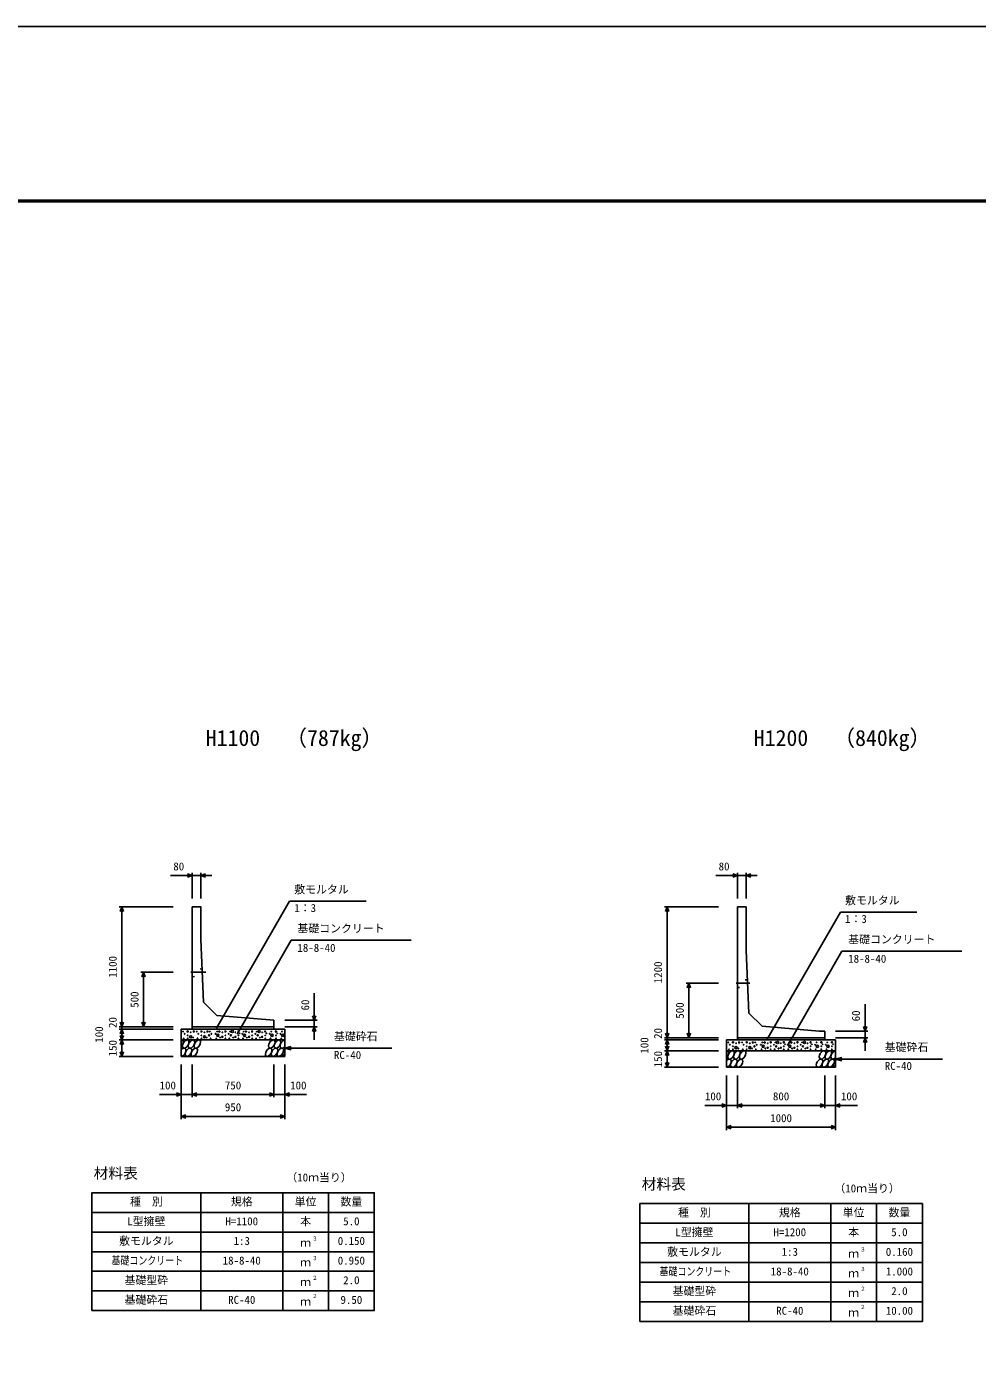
# Model space of a CAD drawing. Units: millimetres, scale not verified. Extents: x -67200 to 67200, y -23760 to 23760.
# Drawn here: x 39245 to 47963, y 11557 to 23760 of the extents above; entities that cross this region are included whole.
import ezdxf
from ezdxf.enums import TextEntityAlignment as Align

# ---------------------------------------------------------------- set-up
doc = ezdxf.new("R2010")
doc.units = ezdxf.units.MM
doc.header["$LTSCALE"] = 80
doc.linetypes.add('CHAIN1', pattern=[8, 5, -1, 1, -1])
doc.linetypes.add('DOTTED', pattern=[1.75, 0.25, -1.5])
for name, color, linetype, lineweight in [('0-0_CENTER', 7, 'CHAIN1', 25), ('0-1_DIM', 7, 'Continuous', 25), ('0-2_Defpoints', 5, 'Continuous', 25), ('0-3_HATCH', 6, 'Continuous', 25), ('0-4_HYO', 3, 'Continuous', 25), ('0-5_HYO2', 4, 'Continuous', 25), ('0-6_OUTLINE', 1, 'Continuous', 25), ('0-7_OUTLINE2', 4, 'DOTTED', 25), ('0-8_TXT', 7, 'Continuous', 25), ('0-9_WAKU', 3, 'Continuous', 25)]:
    doc.layers.add(name, color=color, linetype=linetype, lineweight=lineweight)
doc.styles.add('ＭＳ ゴシック', font='')
doc.styles.get('ＭＳ ゴシック').set_extended_font_data('MS Gothic')

msp = doc.modelspace()

# ---------------------------------------------------------------- linework, layer by layer
at = {"layer": '0-0_CENTER'}
for p, q in [((40750.21, 15094.21), (40886.8, 15094.21)), ((45750.22, 14994.21), (45876.84, 14994.21))]:
    msp.add_line(p, q, dxfattribs=at)
at = {"layer": '0-1_DIM'}
for p, q in [((40763.75, 16006.1), (40763.75, 15769.21)), ((40843.75, 16006.1), (40843.75, 15769.21)), ((45764.11, 16006.1), (45764.11, 15769.21)), ((45844.11, 16006.1), (45844.11, 15769.21)), ((40564.21, 15981.1), (40763.75, 15981.1)), ((40843.75, 15981.1), (40763.75, 15981.1)), ((40843.75, 15981.1), (40943.75, 15981.1)), ((45564.56, 15981.1), (45764.11, 15981.1)), ((45844.11, 15981.1), (45764.11, 15981.1)), ((45844.11, 15981.1), (45944.11, 15981.1)), ((40985.18, 14582.31), (41656.45, 15744.99)), ((42358.87, 15744.99), (41656.45, 15744.99)), ((40093.04, 15694.21), (40588.04, 15694.21)), ((40118.04, 14594.21), (40118.04, 15694.21)), ((45093.39, 15694.21), (45588.39, 15694.21)), ((45118.39, 14494.21), (45118.39, 15694.21)), ((46035.54, 14482.31), (46706.81, 15644.99)), ((47409.22, 15644.99), (46706.81, 15644.99)), ((41174.66, 14527.92), (41670.93, 15387.48)), ((42770.47, 15387.48), (41670.93, 15387.48)), ((46225.02, 14427.92), (46721.29, 15287.48)), ((47820.83, 15287.48), (46721.29, 15287.48)), ((40293.04, 15094.21), (40588.04, 15094.21)), ((40318.04, 15094.21), (40318.04, 14594.21)), ((41883.04, 14654.21), (41883.04, 14901.9)), ((45293.39, 14994.21), (45588.39, 14994.21)), ((45318.39, 14994.21), (45318.39, 14494.21)), ((46933.39, 14554.21), (46933.39, 14801.9)), ((41908.04, 14654.21), (41613.04, 14654.21)), ((41883.04, 14654.21), (41883.04, 14594.21)), ((40093.04, 14594.21), (40588.04, 14594.21)), ((40093.04, 14574.21), (40588.04, 14574.21)), ((40118.04, 14594.21), (40118.04, 14574.21)), ((40118.04, 14574.21), (40118.04, 14474.21)), ((41908.04, 14594.21), (41613.04, 14594.21)), ((41883.04, 14474.21), (41883.04, 14594.21)), ((46958.39, 14554.21), (46663.39, 14554.21)), ((46933.39, 14554.21), (46933.39, 14494.21)), ((40093.04, 14474.21), (40588.04, 14474.21)), ((40118.04, 14474.21), (40118.04, 14324.21)), ((41613.04, 14399.21), (41670.99, 14414.74)), ((45093.39, 14494.21), (45588.39, 14494.21)), ((45093.39, 14474.21), (45588.39, 14474.21)), ((45118.39, 14494.21), (45118.39, 14474.21)), ((45118.39, 14474.21), (45118.39, 14374.21)), ((46958.39, 14494.21), (46663.39, 14494.21)), ((46933.39, 14374.21), (46933.39, 14494.21)), ((40093.04, 14324.21), (40588.04, 14324.21)), ((42593.36, 14399.21), (41613.04, 14399.21)), ((41613.04, 14399.21), (41670.99, 14383.68)), ((45093.39, 14374.21), (45588.39, 14374.21)), ((45118.39, 14374.21), (45118.39, 14224.21)), ((46663.39, 14299.21), (46721.35, 14314.74)), ((47643.71, 14299.21), (46663.39, 14299.21)), ((46663.39, 14299.21), (46721.35, 14283.68)), ((40663.04, 13749.21), (40663.04, 14249.21)), ((40763.04, 13949.21), (40763.04, 14249.21)), ((41513.04, 13949.21), (41513.04, 14249.21)), ((41513.04, 13949.21), (41513.04, 14249.21)), ((41613.04, 13749.21), (41613.04, 14249.21)), ((45093.39, 14224.21), (45588.39, 14224.21)), ((45663.39, 13649.21), (45663.39, 14149.21)), ((45763.39, 13849.21), (45763.39, 14149.21)), ((46563.39, 13849.21), (46563.39, 14149.21)), ((46563.39, 13849.21), (46563.39, 14149.21)), ((46663.39, 13649.21), (46663.39, 14149.21)), ((40463.49, 13974.21), (40663.04, 13974.21)), ((40763.04, 13974.21), (40663.04, 13974.21)), ((41513.04, 13974.21), (40763.04, 13974.21)), ((41613.04, 13974.21), (41513.04, 13974.21)), ((41812.58, 13974.21), (41613.04, 13974.21)), ((45463.85, 13874.21), (45663.39, 13874.21)), ((45763.39, 13874.21), (45663.39, 13874.21)), ((46563.39, 13874.21), (45763.39, 13874.21)), ((46663.39, 13874.21), (46563.39, 13874.21)), ((46862.94, 13874.21), (46663.39, 13874.21)), ((41613.04, 13774.21), (40663.04, 13774.21)), ((46663.39, 13674.21), (45663.39, 13674.21))]:
    msp.add_line(p, q, dxfattribs=at)
for points in [[(40721.46, 15996.49), (40763.75, 15981.1), (40721.46, 15965.71)], [(40886.04, 15996.49), (40843.75, 15981.1), (40886.04, 15965.71)], [(45721.82, 15996.49), (45764.11, 15981.1), (45721.82, 15965.71)], [(45886.39, 15996.49), (45844.11, 15981.1), (45886.39, 15965.71)], [(40133.43, 15651.92), (40118.04, 15694.21), (40102.64, 15651.92)], [(45133.78, 15651.92), (45118.39, 15694.21), (45103, 15651.92)], [(40333.43, 15051.92), (40318.04, 15094.21), (40302.64, 15051.92)], [(45333.78, 14951.92), (45318.39, 14994.21), (45303, 14951.92)], [(41867.64, 14696.49), (41883.04, 14654.21), (41898.43, 14696.49)], [(40133.43, 14636.49), (40118.04, 14594.21), (40102.64, 14636.49)], [(40133.43, 14531.92), (40118.04, 14574.21), (40102.64, 14531.92)], [(40333.43, 14636.49), (40318.04, 14594.21), (40302.64, 14636.49)], [(41867.64, 14551.92), (41883.04, 14594.21), (41898.43, 14551.92)], [(45133.78, 14536.49), (45118.39, 14494.21), (45103, 14536.49)], [(45333.78, 14536.49), (45318.39, 14494.21), (45303, 14536.49)], [(46918, 14596.49), (46933.39, 14554.21), (46948.78, 14596.49)], [(40133.43, 14516.49), (40118.04, 14474.21), (40102.64, 14516.49)], [(40133.43, 14431.92), (40118.04, 14474.21), (40102.64, 14431.92)], [(45133.78, 14431.92), (45118.39, 14474.21), (45103, 14431.92)], [(45133.78, 14416.49), (45118.39, 14374.21), (45103, 14416.49)], [(46918, 14451.92), (46933.39, 14494.21), (46948.78, 14451.92)], [(40133.43, 14366.49), (40118.04, 14324.21), (40102.64, 14366.49)], [(45133.78, 14331.92), (45118.39, 14374.21), (45103, 14331.92)], [(45133.78, 14266.49), (45118.39, 14224.21), (45103, 14266.49)], [(40620.75, 13989.6), (40663.04, 13974.21), (40620.75, 13958.82)], [(40805.32, 13989.6), (40763.04, 13974.21), (40805.32, 13958.82)], [(41470.75, 13989.6), (41513.04, 13974.21), (41470.75, 13958.82)], [(41655.32, 13989.6), (41613.04, 13974.21), (41655.32, 13958.82)], [(45621.11, 13889.6), (45663.39, 13874.21), (45621.11, 13858.82)], [(45805.68, 13889.6), (45763.39, 13874.21), (45805.68, 13858.82)], [(46521.11, 13889.6), (46563.39, 13874.21), (46521.11, 13858.82)], [(46705.68, 13889.6), (46663.39, 13874.21), (46705.68, 13858.82)], [(40705.32, 13789.6), (40663.04, 13774.21), (40705.32, 13758.82)], [(41570.75, 13789.6), (41613.04, 13774.21), (41570.75, 13758.82)], [(45705.68, 13689.6), (45663.39, 13674.21), (45705.68, 13658.82)], [(46621.11, 13689.6), (46663.39, 13674.21), (46621.11, 13658.82)]]:
    msp.add_lwpolyline(points, dxfattribs=at)
at = {"layer": '0-2_Defpoints'}
msp.add_lwpolyline([(0, -23760), (67200, -23760), (67200, 23760), (0, 23760)], close=True, dxfattribs=at)
at = {"layer": '0-3_HATCH'}
for centre, radius in [((40679, 14551.38), 2.5), ((40693.02, 14530.37), 2.5), ((40721.9, 14552.26), 5), ((40749.94, 14544.38), 2.5), ((40777.97, 14551.38), 5), ((40805.11, 14551.38), 2.5), ((40819.13, 14530.37), 2.5), ((40848, 14552.26), 5), ((40876.04, 14544.38), 2.5), ((40904.08, 14551.38), 5), ((40925.11, 14551.38), 2.5), ((40939.13, 14530.37), 2.5), ((40976.94, 14530.37), 2.5), ((40997.97, 14516.37), 10), ((40990.96, 14551.38), 2.5), ((41011.99, 14551.38), 5), ((41040.03, 14544.38), 2.5), ((41068.07, 14552.26), 5), ((41096.94, 14530.37), 2.5), ((41110.96, 14551.38), 2.5), ((41131.99, 14551.38), 10), ((41160.03, 14544.38), 2.5), ((41188.07, 14552.26), 5), ((41199.41, 14534.69), 2.5), ((41222.17, 14530.37), 2.5), ((41243.2, 14516.37), 10), ((41236.19, 14551.38), 2.5), ((41257.22, 14551.38), 5), ((41285.25, 14544.38), 2.5), ((41313.29, 14552.26), 5), ((41342.17, 14530.37), 2.5), ((41356.19, 14551.38), 2.5), ((41377.22, 14551.38), 10), ((41405.25, 14544.38), 2.5), ((41433.29, 14552.26), 5), ((41444.63, 14534.69), 2.5), ((41474.09, 14530.37), 2.5), ((41495.12, 14516.37), 10), ((41488.11, 14551.38), 2.5), ((41531.73, 14552.26), 5), ((41543.07, 14534.69), 2.5), ((41572.53, 14530.37), 2.5), ((41593.56, 14516.37), 10), ((41586.55, 14551.38), 2.5), ((40686.01, 14488.35), 2.5), ((40721.9, 14516.37), 2.5), ((40721.9, 14488.35), 2.5), ((40749.94, 14503.23), 10), ((40770.96, 14496.23), 2.5), ((40812.12, 14488.35), 2.5), ((40848, 14516.37), 2.5), ((40848, 14488.35), 2.5), ((40876.04, 14503.23), 10), ((40897.07, 14496.23), 2.5), ((40918.1, 14516.37), 5), ((40932.12, 14488.35), 2.5), ((40983.95, 14488.35), 2.5), ((41019, 14496.23), 2.5), ((41040.03, 14503.23), 5), ((41068.07, 14516.37), 2.5), ((41068.07, 14488.35), 2.5), ((41103.95, 14488.35), 2.5), ((41117.97, 14516.37), 5), ((41139, 14496.23), 2.5), ((41160.03, 14503.23), 5), ((41188.07, 14516.37), 2.5), ((41188.07, 14488.35), 2.5), ((41229.18, 14488.35), 2.5), ((41264.23, 14496.23), 2.5), ((41285.25, 14503.23), 5), ((41313.29, 14516.37), 2.5), ((41313.29, 14488.35), 2.5), ((41349.18, 14488.35), 2.5), ((41363.2, 14516.37), 5), ((41384.23, 14496.23), 2.5), ((41405.25, 14503.23), 5), ((41433.29, 14516.37), 2.5), ((41433.29, 14488.35), 2.5), ((41481.1, 14488.35), 2.5), ((41531.73, 14516.37), 2.5), ((41531.73, 14488.35), 2.5), ((41579.54, 14488.35), 2.5), ((45679.36, 14451.38), 2.5), ((45693.38, 14430.37), 2.5), ((45722.25, 14452.26), 5), ((45722.25, 14416.37), 2.5), ((45750.29, 14403.23), 10), ((45750.29, 14444.38), 2.5), ((45778.33, 14451.38), 5), ((45805.47, 14451.38), 2.5), ((45819.48, 14430.37), 2.5), ((45848.36, 14452.26), 5), ((45848.36, 14416.37), 2.5), ((45876.4, 14403.23), 10), ((45876.4, 14444.38), 2.5), ((45904.43, 14451.38), 5), ((45918.45, 14416.37), 5), ((45925.47, 14451.38), 2.5), ((45939.48, 14430.37), 2.5), ((45977.3, 14430.37), 2.5), ((45998.33, 14416.37), 10), ((45991.32, 14451.38), 2.5), ((46012.35, 14451.38), 5), ((46040.39, 14403.23), 5), ((46040.39, 14444.38), 2.5), ((46068.43, 14452.26), 5), ((46068.43, 14416.37), 2.5), ((46097.3, 14430.37), 2.5), ((46111.32, 14451.38), 2.5), ((46118.33, 14416.37), 5), ((46132.35, 14451.38), 10), ((46160.39, 14403.23), 5), ((46160.39, 14444.38), 2.5), ((46188.43, 14452.26), 5), ((46188.43, 14416.37), 2.5), ((46199.77, 14434.69), 2.5), ((46222.53, 14430.37), 2.5), ((46243.56, 14416.37), 10), ((46236.54, 14451.38), 2.5), ((46257.58, 14451.38), 5), ((46285.61, 14403.23), 5), ((46285.61, 14444.38), 2.5), ((46313.65, 14452.26), 5), ((46313.65, 14416.37), 2.5), ((46342.53, 14430.37), 2.5), ((46356.54, 14451.38), 2.5), ((46363.56, 14416.37), 5), ((46377.58, 14451.38), 10), ((46405.61, 14403.23), 5), ((46405.61, 14444.38), 2.5), ((46433.65, 14452.26), 5), ((46433.65, 14416.37), 2.5), ((46444.99, 14434.69), 2.5), ((46474.45, 14430.37), 2.5), ((46495.48, 14416.37), 10), ((46488.47, 14451.38), 2.5), ((46532.09, 14452.26), 5), ((46532.09, 14416.37), 2.5), ((46543.43, 14434.69), 2.5), ((46572.89, 14430.37), 2.5), ((46593.92, 14416.37), 10), ((46586.91, 14451.38), 2.5), ((46629.08, 14452.26), 5), ((46629.08, 14416.37), 2.5), ((46640.42, 14434.69), 2.5), ((45686.37, 14388.35), 2.5), ((45722.25, 14388.35), 2.5), ((45771.32, 14396.23), 2.5), ((45812.47, 14388.35), 2.5), ((45848.36, 14388.35), 2.5), ((45897.43, 14396.23), 2.5), ((45932.47, 14388.35), 2.5), ((45984.31, 14388.35), 2.5), ((46019.36, 14396.23), 2.5), ((46068.43, 14388.35), 2.5), ((46104.31, 14388.35), 2.5), ((46139.36, 14396.23), 2.5), ((46188.43, 14388.35), 2.5), ((46229.54, 14388.35), 2.5), ((46264.58, 14396.23), 2.5), ((46313.65, 14388.35), 2.5), ((46349.54, 14388.35), 2.5), ((46384.58, 14396.23), 2.5), ((46433.65, 14388.35), 2.5), ((46481.46, 14388.35), 2.5), ((46532.09, 14388.35), 2.5), ((46579.9, 14388.35), 2.5), ((46629.08, 14388.35), 2.5)]:
    msp.add_circle(centre, radius, dxfattribs=at)
for centre, start_param, end_param in [((40650.67, 14436.7), 4.385593, 6.67454438), ((40675.99, 14361.71), 3.51114638, 7.548991), ((41599.18, 14436.7), 0.33577149, 4.44118059), ((41624.5, 14361.71), 1.2110787, 3.56587337), ((45651.03, 14336.7), 4.385593, 6.67454438), ((45676.35, 14261.71), 3.51114638, 7.548991), ((46649.53, 14336.7), 0.33577149, 4.44118059), ((46674.85, 14261.71), 1.2110787, 3.56587337)]:
    msp.add_ellipse(centre, major_axis=(21.81, 35.31), ratio=0.5792, start_param=start_param, end_param=end_param, dxfattribs=at)
for centre in [(40703.88, 14436.7), (40729.2, 14361.71), (40757.09, 14436.7), (40782.41, 14361.71), (40810.3, 14436.7), (41464.87, 14361.71), (41492.76, 14436.7), (41518.08, 14361.71), (41545.97, 14436.7), (41571.29, 14361.71), (45704.24, 14336.7), (45729.56, 14261.71), (45757.45, 14336.7), (45782.77, 14261.71), (45810.65, 14336.7), (46515.23, 14261.71), (46543.12, 14336.7), (46568.44, 14261.71), (46596.33, 14336.7), (46621.65, 14261.71)]:
    msp.add_ellipse(centre, major_axis=(21.81, 35.31), ratio=0.5792, dxfattribs=at)
at = {"layer": '0-4_HYO'}
for p, q in [((40843.04, 13074.21), (40843.04, 11994.21)), ((41593.04, 13074.21), (41593.04, 11994.21)), ((42013.04, 13074.21), (42013.04, 11994.21)), ((45868.39, 12974.21), (45868.39, 11894.21)), ((46618.39, 12974.21), (46618.39, 11894.21)), ((47038.39, 12974.21), (47038.39, 11894.21)), ((39843.04, 12894.21), (42433.04, 12894.21)), ((44868.39, 12794.21), (47458.39, 12794.21))]:
    msp.add_line(p, q, dxfattribs=at)
for points in [[(39843.04, 11994.21), (42433.04, 11994.21), (42433.04, 13074.21), (39843.04, 13074.21)], [(44868.39, 11894.21), (47458.39, 11894.21), (47458.39, 12974.21), (44868.39, 12974.21)]]:
    msp.add_lwpolyline(points, close=True, dxfattribs=at)
at = {"layer": '0-5_HYO2'}
for p, q in [((39843.04, 12714.21), (42433.04, 12714.21)), ((44868.39, 12614.21), (47458.39, 12614.21)), ((39843.04, 12534.21), (42433.04, 12534.21)), ((39843.04, 12354.21), (42433.04, 12354.21)), ((44868.39, 12434.21), (47458.39, 12434.21)), ((44868.39, 12254.21), (47458.39, 12254.21)), ((39843.04, 12174.21), (42433.04, 12174.21)), ((44868.39, 12074.21), (47458.39, 12074.21))]:
    msp.add_line(p, q, dxfattribs=at)
at = {"layer": '0-6_OUTLINE'}
for p, q in [((40763.04, 14574.21), (40763.04, 15694.21)), ((45763.39, 15694.21), (45843.39, 15694.21)), ((45763.39, 14474.21), (45763.39, 15694.21)), ((45843.39, 15694.21), (45843.39, 15294.21)), ((40843.04, 15394.21), (40868.04, 14819.21)), ((45843.39, 15294.21), (45868.39, 14719.21)), ((40988.04, 14699.21), (40868.04, 14819.21)), ((41513.04, 14654.21), (40988.04, 14699.21)), ((41513.04, 14654.21), (41513.04, 14574.21)), ((40763.04, 14594.21), (41513.04, 14594.21)), ((41613.04, 14574.21), (41613.04, 14324.21)), ((46563.39, 14554.21), (46513.39, 14554.21)), ((46563.39, 14554.21), (46563.39, 14474.21)), ((41613.04, 14474.21), (40663.04, 14474.21)), ((45763.39, 14494.21), (46563.39, 14494.21)), ((46663.39, 14474.21), (46663.39, 14224.21)), ((41613.04, 14324.21), (40663.04, 14324.21)), ((46663.39, 14374.21), (45663.39, 14374.21)), ((46663.39, 14224.21), (45663.39, 14224.21))]:
    msp.add_line(p, q, dxfattribs=at)
for points in [[(40763.04, 15694.21), (40843.04, 15694.21), (40843.04, 15394.21)], [(46513.39, 14554.21), (45988.39, 14599.21), (45868.39, 14719.21)], [(41613.04, 14574.21), (40663.04, 14574.21), (40663.04, 14324.21)], [(46663.39, 14474.21), (45663.39, 14474.21), (45663.39, 14224.21)]]:
    msp.add_lwpolyline(points, dxfattribs=at)
at = {"layer": '0-7_OUTLINE2'}
for p, q in [((40854.77, 15124.21), (40763.04, 15134.21)), ((40763.04, 15054.21), (40857.38, 15064.21)), ((45855.13, 15024.21), (45763.39, 15034.21)), ((45763.39, 14954.21), (45857.74, 14964.21))]:
    msp.add_line(p, q, dxfattribs=at)
at = {"layer": '0-9_WAKU', "lineweight": 50}
msp.add_lwpolyline([(1600, -22160), (65600, -22160), (65600, 22160), (1600, 22160)], close=True, dxfattribs=at)

# ---------------------------------------------------------------- texts
at = {"layer": '0-1_DIM', "style": 'ＭＳ ゴシック'}
for s, p in [('80', (40590.11, 16006.1)), ('80', (45590.47, 16006.1)), ('敷モルタル', (41699.3, 15794.99)), ('敷モルタル', (46749.66, 15694.99)), ('1：3', (41699.3, 15624.87)), ('基礎コンクリート', (41728.19, 15437.48)), ('1：3', (46749.66, 15524.87)), ('基礎コンクリート', (46778.55, 15337.48)), ('18-8-40', (41728.19, 15259.85)), ('18-8-40', (46778.55, 15159.85)), ('基礎砕石', (42063.29, 14449.21)), ('基礎砕石', (47113.65, 14349.21)), ('RC-40', (42063.29, 14277.83)), ('RC-40', (47113.65, 14177.83)), ('100', (40464.4, 13999.21)), ('750', (41063.04, 13999.21)), ('100', (41661.68, 13999.21)), ('100', (45464.75, 13899.21)), ('800', (46088.39, 13899.21)), ('100', (46712.03, 13899.21)), ('950', (41063.04, 13799.21)), ('1000', (46063.39, 13699.21))]:
    msp.add_text(s, height=73.31, dxfattribs=at).set_placement(p, align=Align.BOTTOM_LEFT)
for s, p in [('1100', (40093.04, 15044.21)), ('1200', (45093.39, 14994.21)), ('500', (40293.04, 14769.21)), ('60', (41858.04, 14744.85)), ('500', (45293.39, 14669.21)), ('20', (40093.04, 14584.27)), ('60', (46908.39, 14644.85)), ('100', (39968.04, 14449.21)), ('20', (45093.39, 14484.27)), ('150', (40093.04, 14324.21)), ('100', (44968.39, 14349.21)), ('150', (45093.39, 14224.21))]:
    msp.add_text(s, height=73.31, rotation=90, dxfattribs=at).set_placement(p, align=Align.BOTTOM_LEFT)
at = {"layer": '0-8_TXT', "style": 'ＭＳ ゴシック'}
for s, height, p in [('（787kg）', 146.6, (41616.65, 17124.45)), ('（840kg）', 146.6, (46642.01, 17124.45)), ('H1100', 146.6, (40888.04, 17124.45)), ('H1200', 146.6, (45913.39, 17124.45)), ('材料表', 98.97, (39859.7, 13174.21)), ('（10ｍ当り）', 73.31, (41626.37, 13155.87)), ('材料表', 98.97, (44885.06, 13074.21)), ('（10ｍ当り）', 73.31, (46651.72, 13055.87)), ('種\u3000別', 73.31, (40193.04, 12934.21)), ('規格', 73.31, (41118.04, 12934.21)), ('単位', 73.31, (41703.04, 12934.21)), ('数量', 73.31, (42123.04, 12934.21)), ('種\u3000別', 73.31, (45218.39, 12834.21)), ('規格', 73.31, (46143.39, 12834.21)), ('単位', 73.31, (46728.39, 12834.21)), ('数量', 73.31, (47148.39, 12834.21)), ('L型擁壁', 73.31, (40168.04, 12754.21)), ('H=1100', 73.31, (41068.04, 12754.21)), ('本', 73.31, (41753.04, 12754.21)), ('5.0', 73.31, (42148.04, 12754.21)), ('L型擁壁', 73.31, (45193.39, 12654.21)), ('H=1200', 73.31, (46093.39, 12654.21)), ('本', 73.31, (46778.39, 12654.21)), ('5.0', 73.31, (47173.39, 12654.21)), ('敷モルタル', 73.31, (40093.04, 12574.21)), ('1:3', 73.31, (41143.04, 12574.21)), ('ｍ', 73.31, (41753.04, 12557.54)), ('３', 36.66, (41862.27, 12624.82)), ('0.150', 73.31, (42098.04, 12574.21)), ('敷モルタル', 73.31, (45118.39, 12474.21)), ('３', 36.66, (46887.63, 12524.82)), ('18-8-40', 73.31, (41043.04, 12394.21)), ('ｍ', 73.31, (41753.04, 12377.54)), ('３', 36.66, (41862.27, 12444.82)), ('0.950', 73.31, (42098.04, 12394.21)), ('1:3', 73.31, (46168.39, 12474.21)), ('ｍ', 73.31, (46778.39, 12457.54)), ('0.160', 73.31, (47123.39, 12474.21)), ('18-8-40', 73.31, (46068.39, 12294.21)), ('ｍ', 73.31, (46778.39, 12277.54)), ('３', 36.66, (46887.63, 12344.82)), ('1.000', 73.31, (47123.39, 12294.21)), ('基礎型砕', 73.31, (40143.04, 12214.21)), ('ｍ', 73.31, (41753.04, 12197.54)), ('２', 36.66, (41862.27, 12264.82)), ('2.0', 73.31, (42148.04, 12214.21)), ('基礎型砕', 73.31, (45168.39, 12114.21)), ('２', 36.66, (46887.63, 12164.82)), ('2.0', 73.31, (47173.39, 12114.21)), ('基礎砕石', 73.31, (40143.04, 12034.21)), ('RC-40', 73.31, (41093.04, 12034.21)), ('ｍ', 73.31, (41753.04, 12017.54)), ('２', 36.66, (41862.27, 12098.15)), ('9.50', 73.31, (42123.04, 12034.21)), ('ｍ', 73.31, (46778.39, 12097.54)), ('基礎砕石', 73.31, (45168.39, 11934.21)), ('RC-40', 73.31, (46118.39, 11934.21)), ('ｍ', 73.31, (46778.39, 11917.54)), ('２', 36.66, (46887.63, 11998.15)), ('10.00', 73.31, (47123.39, 11934.21))]:
    msp.add_text(s, height=height, dxfattribs=at).set_placement(p, align=Align.BOTTOM_LEFT)
at = {"layer": '0-8_TXT', "style": 'ＭＳ ゴシック', "width": 0.8}
for p in [(40023.04, 12394.21), (45048.39, 12294.21)]:
    msp.add_text('基礎コンクリート', height=73.31, dxfattribs=at).set_placement(p, align=Align.BOTTOM_LEFT)

doc.saveas('drawing.dxf')
